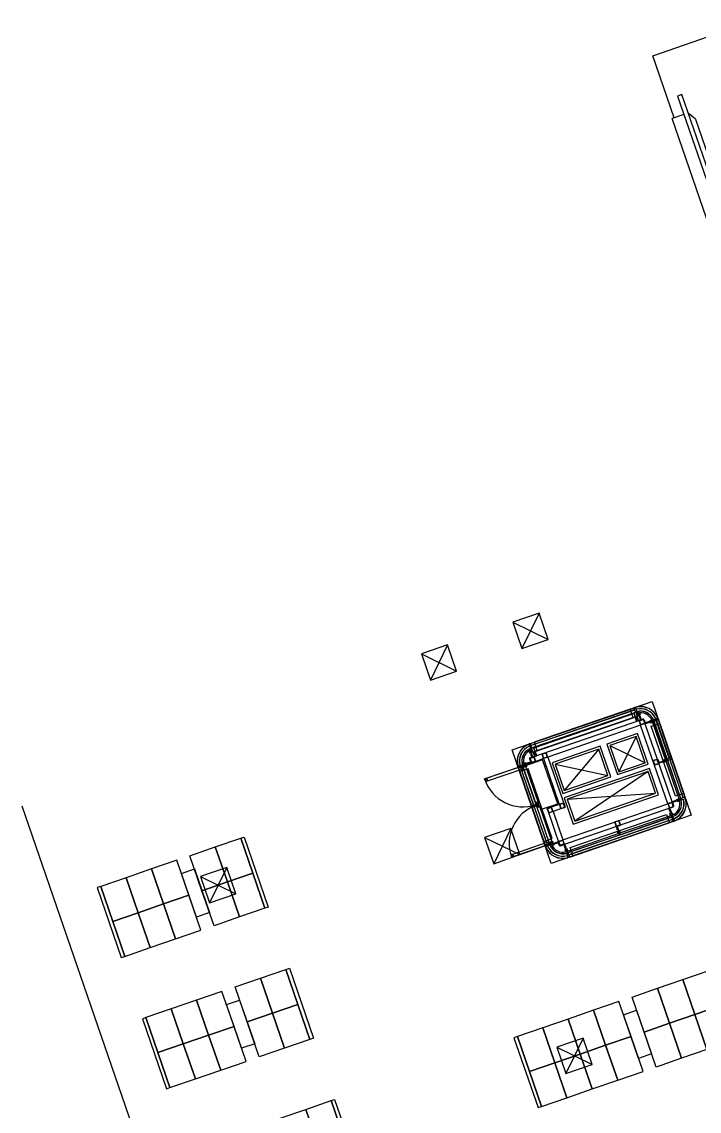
# Model space of a CAD drawing. Extents: x 809431 to 809707, y 818703 to 819368.
# Drawn here: x 809635.72 to 809650.36, y 818773.46 to 818797.01 of the extents above; entities that cross this region are included whole.
import ezdxf

# ---------------------------------------------------------------- set-up
doc = ezdxf.new("R2010")
doc.units = 0
for name, color, linetype in [('A-G26_JG10-G-FramStel', 7, 'Continuous'), ('Esc', 7, 'Continuous'), ('Fix Furn', 7, 'Continuous'), ('MAJ062__', 7, 'Continuous'), ('MAJ082__', 7, 'Continuous'), ('MAJ221__', 7, 'Continuous'), ('MAJ230__', 7, 'Continuous'), ('MAJ292__', 7, 'Continuous'), ('MAJ430_B', 7, 'Continuous'), ('MAJ430_R', 7, 'Continuous'), ('MAJ570__', 7, 'Continuous'), ('MAJ724__', 7, 'Continuous'), ('OTC-LTC Hatch Arrival Concourse (Circulation) O2', 7, 'Continuous')]:
    doc.layers.add(name, color=color, linetype=linetype)

# ---------------------------------------------------------------- blocks, each defined once
blk = doc.blocks.new('2x5-Seater')
at = {"layer": 'Fix Furn'}
for points in [[(238.683, 161.455), (238.683, 161.375), (237.083, 161.375), (237.083, 161.455)], [(237.883, 161.375), (237.883, 160.795), (237.083, 160.795), (237.083, 161.375)], [(238.683, 161.375), (238.683, 160.795), (237.883, 160.795), (237.883, 161.375)], [(237.883, 160.795), (237.883, 160.215), (237.083, 160.215), (237.083, 160.795)], [(238.683, 160.795), (238.683, 160.215), (237.883, 160.215), (237.883, 160.795)], [(238.383, 159.915), (237.383, 159.915), (237.383, 160.215), (238.383, 160.215)], [(237.883, 159.335), (237.883, 159.915), (237.083, 159.915), (237.083, 159.335)], [(238.683, 159.335), (238.683, 159.915), (237.883, 159.915), (237.883, 159.335)], [(237.883, 158.755), (237.883, 159.335), (237.083, 159.335), (237.083, 158.755)], [(238.683, 158.755), (238.683, 159.335), (237.883, 159.335), (237.883, 158.755)], [(237.883, 158.175), (237.883, 158.755), (237.083, 158.755), (237.083, 158.175)], [(238.683, 158.175), (238.683, 158.755), (237.883, 158.755), (237.883, 158.175)], [(238.683, 158.095), (238.683, 158.175), (237.083, 158.175), (237.083, 158.095)]]:
    blk.add_lwpolyline(points, close=True, dxfattribs=at)
blk = doc.blocks.new('8-Seater')
at = {"layer": 'Fix Furn'}
for points in [[(316.683, 206.688), (316.683, 206.608), (315.083, 206.608), (315.083, 206.688)], [(315.883, 206.608), (315.883, 206.028), (315.083, 206.028), (315.083, 206.608)], [(316.683, 206.608), (316.683, 206.028), (315.883, 206.028), (315.883, 206.608)], [(315.883, 206.028), (315.883, 205.448), (315.083, 205.448), (315.083, 206.028)], [(316.683, 206.028), (316.683, 205.448), (315.883, 205.448), (315.883, 206.028)], [(315.883, 205.448), (315.883, 204.868), (315.083, 204.868), (315.083, 205.448)], [(316.683, 205.448), (316.683, 204.868), (315.883, 204.868), (315.883, 205.448)], [(315.883, 204.868), (315.883, 204.288), (315.083, 204.288), (315.083, 204.868)], [(316.683, 204.868), (316.683, 204.288), (315.883, 204.288), (315.883, 204.868)], [(316.383, 203.988), (315.383, 203.988), (315.383, 204.288), (316.383, 204.288)], [(315.883, 203.408), (315.883, 203.988), (315.083, 203.988), (315.083, 203.408)], [(316.683, 203.408), (316.683, 203.988), (315.883, 203.988), (315.883, 203.408)], [(315.883, 202.828), (315.883, 203.408), (315.083, 203.408), (315.083, 202.828)], [(316.683, 202.828), (316.683, 203.408), (315.883, 203.408), (315.883, 202.828)], [(315.883, 202.248), (315.883, 202.828), (315.083, 202.828), (315.083, 202.248)], [(316.683, 202.248), (316.683, 202.828), (315.883, 202.828), (315.883, 202.248)], [(315.883, 201.668), (315.883, 202.248), (315.083, 202.248), (315.083, 201.668)], [(316.683, 201.668), (316.683, 202.248), (315.883, 202.248), (315.883, 201.668)], [(316.683, 201.588), (316.683, 201.668), (315.083, 201.668), (315.083, 201.588)]]:
    blk.add_lwpolyline(points, close=True, dxfattribs=at)

msp = doc.modelspace()

# ---------------------------------------------------------------- linework, layer by layer
at = {"layer": 'A-G26_JG10-G-FramStel'}
for points in [[(809649.089, 818781.817), (809649.065, 818781.888)], [(809649.095, 818781.819), (809649.071, 818781.89)], [(809649.073, 818781.904), (809649.144, 818781.929)], [(809649.075, 818781.898), (809649.146, 818781.923)], [(809649.174, 818781.84), (809649.103, 818781.816)], [(809649.176, 818781.834), (809649.105, 818781.81)], [(809649.154, 818781.919), (809649.178, 818781.848)], [(809649.16, 818781.921), (809649.184, 818781.85)], [(809646.701, 818781.074), (809646.726, 818781.004)], [(809646.707, 818781.076), (809646.732, 818781.006)], [(809646.78, 818781.115), (809646.709, 818781.09)], [(809646.782, 818781.109), (809646.711, 818781.084)], [(809646.814, 818781.034), (809646.79, 818781.105)], [(809646.82, 818781.036), (809646.796, 818781.107)], [(809646.962, 818781.164), (809646.987, 818781.093)], [(809646.968, 818781.166), (809646.993, 818781.095)], [(809647.041, 818781.204), (809646.97, 818781.18)], [(809647.043, 818781.198), (809646.972, 818781.174)], [(809647.001, 818781.092), (809647.071, 818781.116)], [(809647.003, 818781.086), (809647.073, 818781.11)], [(809647.075, 818781.124), (809647.051, 818781.195)], [(809647.081, 818781.126), (809647.057, 818781.197)], [(809649.441, 818781.063), (809649.371, 818781.039)], [(809649.443, 818781.057), (809649.373, 818781.033)], [(809649.476, 818780.983), (809649.452, 818781.054)], [(809649.482, 818780.985), (809649.457, 818781.056)], [(809646.74, 818781.002), (809646.81, 818781.026)], [(809646.742, 818780.996), (809646.812, 818781.02)], [(809649.363, 818781.023), (809649.387, 818780.952)], [(809649.369, 818781.025), (809649.393, 818780.954)], [(809649.401, 818780.95), (809649.472, 818780.975)], [(809649.403, 818780.944), (809649.474, 818780.969)], [(809647.415, 818780.117), (809647.344, 818780.093)], [(809649.762, 818780.132), (809649.691, 818780.108)], [(809649.764, 818780.126), (809649.693, 818780.102)], [(809649.797, 818780.051), (809649.772, 818780.122)], [(809649.803, 818780.053), (809649.778, 818780.124)], [(809647.076, 818779.987), (809647.1, 818779.916)], [(809647.082, 818779.989), (809647.106, 818779.918)], [(809647.154, 818780.027), (809647.083, 818780.003)], [(809647.156, 818780.021), (809647.085, 818779.997)], [(809647.114, 818779.914), (809647.185, 818779.939)], [(809647.116, 818779.908), (809647.187, 818779.933)], [(809647.189, 818779.947), (809647.164, 818780.017)], [(809647.195, 818779.949), (809647.17, 818780.019)], [(809647.337, 818780.077), (809647.361, 818780.006)], [(809647.343, 818780.079), (809647.367, 818780.008)], [(809647.417, 818780.111), (809647.346, 818780.087)], [(809647.375, 818780.004), (809647.446, 818780.029)], [(809647.377, 818779.998), (809647.448, 818780.023)], [(809647.45, 818780.037), (809647.425, 818780.107)], [(809647.456, 818780.039), (809647.431, 818780.109)], [(809649.684, 818780.092), (809649.708, 818780.021)], [(809649.69, 818780.094), (809649.714, 818780.023)], [(809649.722, 818780.019), (809649.793, 818780.043)], [(809649.724, 818780.013), (809649.795, 818780.037)], [(809648.535, 818779.696), (809648.559, 818779.625)], [(809648.541, 818779.698), (809648.565, 818779.627)], [(809648.613, 818779.736), (809648.543, 818779.712)], [(809648.615, 818779.731), (809648.545, 818779.706)], [(809648.573, 818779.624), (809648.644, 818779.648)], [(809648.575, 818779.618), (809648.646, 818779.642)], [(809648.648, 818779.656), (809648.623, 818779.727)], [(809648.654, 818779.658), (809648.629, 818779.729)], [(809647.344, 818779.207), (809647.32, 818779.278)], [(809647.35, 818779.209), (809647.326, 818779.28)], [(809647.328, 818779.294), (809647.398, 818779.318)], [(809647.33, 818779.288), (809647.4, 818779.312)], [(809647.429, 818779.23), (809647.358, 818779.205)], [(809647.431, 818779.224), (809647.36, 818779.199)], [(809647.408, 818779.308), (809647.433, 818779.238)], [(809647.414, 818779.31), (809647.439, 818779.24)]]:
    msp.add_lwpolyline(points, dxfattribs=at)
for centre, radius, start, end in [((809649.077, 818781.892), 0.0126, 109, 199), ((809649.077, 818781.892), 0.0063, 109, 199), ((809649.101, 818781.822), 0.0126, 199, 289), ((809649.101, 818781.822), 0.0063, 199, 289), ((809649.148, 818781.917), 0.0126, 19, 109), ((809649.148, 818781.917), 0.0063, 19, 109), ((809649.172, 818781.846), 0.0063, 289, 19), ((809649.172, 818781.846), 0.0126, 289, 19), ((809646.713, 818781.078), 0.0126, 109, 199), ((809646.713, 818781.078), 0.0063, 109, 199), ((809646.784, 818781.103), 0.0126, 19, 109), ((809646.784, 818781.103), 0.0063, 19, 109), ((809646.974, 818781.168), 0.0126, 109, 199), ((809646.974, 818781.168), 0.0063, 109, 199), ((809646.998, 818781.097), 0.0126, 199, 289), ((809646.998, 818781.097), 0.0063, 199, 289), ((809647.045, 818781.193), 0.0126, 19, 109), ((809647.045, 818781.193), 0.0063, 19, 109), ((809647.069, 818781.122), 0.0063, 289, 19), ((809647.069, 818781.122), 0.0126, 289, 19), ((809649.446, 818781.051), 0.0126, 19, 109), ((809649.446, 818781.051), 0.0063, 19, 109), ((809646.737, 818781.008), 0.0126, 199, 289), ((809646.737, 818781.008), 0.0063, 199, 289), ((809646.808, 818781.032), 0.0063, 289, 19), ((809646.808, 818781.032), 0.0126, 289, 19), ((809649.375, 818781.027), 0.0126, 109, 199), ((809649.375, 818781.027), 0.0063, 109, 199), ((809649.399, 818780.956), 0.0126, 199, 289), ((809649.399, 818780.956), 0.0063, 199, 289), ((809649.47, 818780.981), 0.0063, 289, 19), ((809649.47, 818780.981), 0.0126, 289, 19), ((809647.419, 818780.105), 0.0126, 19, 109), ((809647.419, 818780.105), 0.0063, 19, 109), ((809649.766, 818780.12), 0.0126, 19, 109), ((809649.766, 818780.12), 0.0063, 19, 109), ((809647.088, 818779.991), 0.0126, 109, 199), ((809647.088, 818779.991), 0.0063, 109, 199), ((809647.112, 818779.92), 0.0126, 199, 289), ((809647.112, 818779.92), 0.0063, 199, 289), ((809647.158, 818780.015), 0.0126, 19, 109), ((809647.158, 818780.015), 0.0063, 19, 109), ((809647.183, 818779.945), 0.0063, 289, 19), ((809647.183, 818779.945), 0.0126, 289, 19), ((809647.349, 818780.081), 0.0126, 109, 199), ((809647.349, 818780.081), 0.0063, 109, 199), ((809647.373, 818780.01), 0.0126, 199, 289), ((809647.373, 818780.01), 0.0063, 199, 289), ((809647.444, 818780.034), 0.0063, 289, 19), ((809647.444, 818780.034), 0.0126, 289, 19), ((809649.696, 818780.096), 0.0126, 109, 199), ((809649.696, 818780.096), 0.0063, 109, 199), ((809649.72, 818780.025), 0.0126, 199, 289), ((809649.72, 818780.025), 0.0063, 199, 289), ((809649.791, 818780.049), 0.0063, 289, 19), ((809649.791, 818780.049), 0.0126, 289, 19), ((809648.547, 818779.7), 0.0126, 109, 199), ((809648.547, 818779.7), 0.0063, 109, 199), ((809648.617, 818779.725), 0.0126, 19, 109), ((809648.617, 818779.725), 0.0063, 19, 109), ((809648.642, 818779.654), 0.0063, 289, 19), ((809648.642, 818779.654), 0.0126, 289, 19), ((809648.571, 818779.629), 0.0126, 199, 289), ((809648.571, 818779.629), 0.0063, 199, 289), ((809647.332, 818779.282), 0.0126, 109, 199), ((809647.332, 818779.282), 0.0063, 109, 199), ((809647.356, 818779.211), 0.0126, 199, 289), ((809647.356, 818779.211), 0.0063, 199, 289), ((809647.402, 818779.306), 0.0126, 19, 109), ((809647.402, 818779.306), 0.0063, 19, 109), ((809647.427, 818779.235), 0.0063, 289, 19), ((809647.427, 818779.235), 0.0126, 289, 19)]:
    msp.add_arc(centre, radius, start, end, dxfattribs=at)
at = {"layer": 'Esc'}
for p, q in [((809649.355, 818796.279), (809651.482, 818797.012)), ((809649.818, 818794.933), (809649.355, 818796.279)), ((809649.984, 818795.438), (809649.89, 818795.406)), ((809664.278, 818753.931), (809649.984, 818795.438)), ((809649.89, 818795.406), (809664.184, 818753.898)), ((809650.028, 818795.005), (809649.771, 818794.917)), ((809650.277, 818794.904), (809650.122, 818795.037)), ((809663.787, 818754.21), (809649.771, 818794.917)), ((809650.277, 818794.904), (809664.18, 818754.531))]:
    msp.add_line(p, q, dxfattribs=at)
at = {"layer": 'MAJ062__'}
msp.add_line((809646.056, 818780.692), (809646.056, 818780.692), dxfattribs=at)
at = {"layer": 'MAJ082__'}
msp.add_lwpolyline([(809649.341, 818782.314), (809650.188, 818779.856), (809647.162, 818778.814), (809646.316, 818781.272)], close=True, dxfattribs=at)
at = {"layer": 'MAJ221__'}
for p, q in [((809648.994, 818781.56), (809648.622, 818780.797)), ((809648.427, 818781.364), (809649.189, 818780.992)), ((809648.19, 818781.283), (809647.44, 818780.39)), ((809647.245, 818780.957), (809648.386, 818780.716)), ((809649.255, 818780.803), (809647.668, 818779.728)), ((809647.505, 818780.201), (809649.417, 818780.331))]:
    msp.add_line(p, q, dxfattribs=at)
at = {"layer": 'MAJ230__'}
msp.add_line((809635.719, 818780.056), (809656.37, 818720.08), dxfattribs=at)
at = {"layer": 'MAJ292__'}
for p, q in [((809646.774, 818781.324), (809648.949, 818782.073)), ((809648.954, 818782.058), (809646.779, 818781.31)), ((809648.955, 818782.054), (809646.78, 818781.305)), ((809648.949, 818782.073), (809648.991, 818782.088)), ((809648.991, 818782.088), (809649.024, 818781.993)), ((809649.001, 818782.091), (809649.025, 818782.02)), ((809649.01, 818782.072), (809649.004, 818782.089)), ((809649.028, 818782.021), (809649.011, 818782.069)), ((809649.025, 818782.02), (809649.028, 818782.021)), ((809649.024, 818781.993), (809646.764, 818781.215)), ((809648.98, 818781.981), (809646.805, 818781.232)), ((809648.981, 818781.978), (809646.806, 818781.23)), ((809649.08, 818781.937), (809649.089, 818781.94)), ((809649.379, 818781.898), (809649.308, 818781.874)), ((809649.308, 818781.874), (809649.309, 818781.871)), ((809649.309, 818781.871), (809649.377, 818781.895)), ((809649.347, 818781.884), (809649.634, 818781.048)), ((809649.377, 818781.895), (809649.665, 818781.059)), ((809649.669, 818781.057), (809649.379, 818781.898)), ((809646.726, 818781.285), (809646.72, 818781.302)), ((809646.722, 818781.306), (809646.746, 818781.235)), ((809646.731, 818781.309), (809646.774, 818781.324)), ((809646.764, 818781.215), (809646.731, 818781.309)), ((809646.743, 818781.234), (809646.727, 818781.282)), ((809646.746, 818781.235), (809646.743, 818781.234)), ((809646.754, 818781.136), (809646.744, 818781.133)), ((809649.665, 818781.059), (809649.597, 818781.035)), ((809649.598, 818781.033), (809649.669, 818781.057)), ((809645.72, 818780.642), (809646.562, 818780.931)), ((809646.529, 818780.917), (809645.724, 818780.64)), ((809645.783, 818780.598), (809646.548, 818780.861)), ((809646.548, 818780.861), (809646.529, 818780.917)), ((809646.56, 818780.928), (809646.532, 818780.918)), ((809646.542, 818780.922), (809646.56, 818780.928)), ((809646.832, 818780.08), (809646.542, 818780.922)), ((809646.561, 818780.925), (809646.546, 818780.92)), ((809646.546, 818780.92), (809646.556, 818780.892)), ((809646.555, 818780.905), (809646.552, 818780.915)), ((809646.556, 818780.917), (809646.56, 818780.907)), ((809646.561, 818780.907), (809646.557, 818780.917)), ((809646.557, 818780.889), (809646.834, 818780.084)), ((809646.56, 818780.928), (809646.561, 818780.925)), ((809646.565, 818780.912), (809646.56, 818780.928)), ((809646.562, 818780.931), (809646.568, 818780.913)), ((809646.562, 818780.919), (809646.565, 818780.909)), ((809646.568, 818780.913), (809646.565, 818780.912)), ((809646.567, 818780.908), (809646.625, 818780.928)), ((809646.626, 818780.923), (809646.568, 818780.903)), ((809646.569, 818780.902), (809646.627, 818780.922)), ((809646.628, 818780.918), (809646.57, 818780.898)), ((809646.876, 818780.143), (809646.613, 818780.908)), ((809646.625, 818780.928), (809646.626, 818780.923)), ((809646.627, 818780.922), (809646.628, 818780.918)), ((809646.73, 818780.992), (809646.738, 818780.968)), ((809646.824, 818781.024), (809646.832, 818781.001)), ((809649.597, 818781.035), (809649.598, 818781.033)), ((809649.601, 818781.023), (809649.672, 818781.047)), ((809649.602, 818781.02), (809649.601, 818781.023)), ((809649.67, 818781.044), (809649.602, 818781.02)), ((809649.64, 818781.033), (809649.927, 818780.197)), ((809649.958, 818780.208), (809649.67, 818781.044)), ((809649.672, 818781.047), (809649.962, 818780.206)), ((809645.727, 818780.624), (809645.72, 818780.642)), ((809645.724, 818780.64), (809645.728, 818780.641)), ((809645.728, 818780.64), (809645.724, 818780.639)), ((809645.724, 818780.639), (809645.724, 818780.64)), ((809645.724, 818780.64), (809645.729, 818780.625)), ((809645.729, 818780.625), (809645.727, 818780.624)), ((809645.732, 818780.609), (809645.727, 818780.624)), ((809645.746, 818780.59), (809645.729, 818780.639)), ((809645.73, 818780.64), (809645.747, 818780.591)), ((809645.732, 818780.609), (809645.739, 818780.611)), ((809645.747, 818780.591), (809645.736, 818780.623)), ((809645.737, 818780.625), (809645.774, 818780.638)), ((809645.737, 818780.623), (809645.748, 818780.591)), ((809645.775, 818780.637), (809645.738, 818780.624)), ((809645.748, 818780.591), (809645.739, 818780.619)), ((809645.751, 818780.592), (809645.741, 818780.62)), ((809645.742, 818780.626), (809645.77, 818780.636)), ((809645.743, 818780.623), (809645.771, 818780.633)), ((809645.747, 818780.591), (809645.746, 818780.59)), ((809645.748, 818780.591), (809645.747, 818780.591)), ((809645.782, 818780.6), (809645.754, 818780.59)), ((809645.783, 818780.598), (809645.755, 818780.588)), ((809645.774, 818780.638), (809645.775, 818780.637)), ((809645.774, 818780.632), (809645.784, 818780.603)), ((809645.776, 818780.632), (809645.786, 818780.604)), ((809646.836, 818780.134), (809646.836, 818780.135)), ((809646.836, 818780.135), (809646.849, 818780.098)), ((809646.848, 818780.097), (809646.836, 818780.134)), ((809646.848, 818780.102), (809646.838, 818780.13)), ((809646.85, 818780.102), (809646.84, 818780.131)), ((809646.841, 818780.136), (809646.87, 818780.146)), ((809646.842, 818780.134), (809646.87, 818780.144)), ((809646.874, 818780.142), (809646.883, 818780.114)), ((809646.876, 818780.143), (809646.886, 818780.115)), ((809649.89, 818780.184), (809649.958, 818780.208)), ((809649.891, 818780.182), (809649.89, 818780.184)), ((809649.962, 818780.206), (809649.891, 818780.182)), ((809646.85, 818780.086), (809646.832, 818780.08)), ((809646.834, 818780.084), (809646.833, 818780.087)), ((809646.834, 818780.09), (809646.883, 818780.107)), ((809646.883, 818780.106), (809646.834, 818780.089)), ((809646.834, 818780.084), (809646.849, 818780.089)), ((809646.834, 818780.088), (809646.835, 818780.084)), ((809646.835, 818780.084), (809646.834, 818780.084)), ((809646.853, 818780.077), (809646.835, 818780.071)), ((809646.835, 818780.071), (809647.125, 818779.229)), ((809646.839, 818780.069), (809646.854, 818780.074)), ((809646.84, 818780.069), (809646.839, 818780.069)), ((809646.839, 818780.069), (809646.84, 818780.066)), ((809647.116, 818779.264), (809646.839, 818780.069)), ((809646.841, 818780.066), (809646.84, 818780.069)), ((809646.892, 818780.082), (809646.842, 818780.065)), ((809646.843, 818780.064), (809646.892, 818780.081)), ((809646.849, 818780.089), (809646.85, 818780.086)), ((809646.865, 818780.092), (809646.85, 818780.086)), ((809646.851, 818780.097), (809646.883, 818780.108)), ((809646.883, 818780.107), (809646.851, 818780.096)), ((809646.882, 818780.111), (809646.853, 818780.101)), ((809646.868, 818780.082), (809646.853, 818780.077)), ((809646.854, 818780.074), (809646.853, 818780.077)), ((809646.883, 818780.108), (809646.854, 818780.098)), ((809646.859, 818780.067), (809646.871, 818780.03)), ((809646.892, 818780.081), (809646.86, 818780.07)), ((809646.86, 818780.069), (809646.892, 818780.08)), ((809646.872, 818780.031), (809646.86, 818780.068)), ((809646.861, 818780.064), (809646.871, 818780.035)), ((809646.865, 818780.092), (809646.863, 818780.099)), ((809646.863, 818780.065), (809646.873, 818780.036)), ((809646.892, 818780.08), (809646.864, 818780.07)), ((809646.893, 818780.078), (809646.865, 818780.068)), ((809646.868, 818780.082), (809646.871, 818780.075)), ((809646.871, 818780.03), (809646.872, 818780.031)), ((809646.876, 818780.035), (809646.905, 818780.044)), ((809646.877, 818780.032), (809646.905, 818780.042)), ((809646.883, 818780.108), (809646.883, 818780.107)), ((809646.883, 818780.107), (809646.883, 818780.106)), ((809646.892, 818780.081), (809646.892, 818780.082)), ((809646.892, 818780.08), (809646.892, 818780.081)), ((809646.906, 818780.048), (809646.896, 818780.076)), ((809646.908, 818780.048), (809646.899, 818780.077)), ((809646.908, 818780.048), (809647.172, 818779.283)), ((809647.072, 818779.999), (809647.063, 818780.022)), ((809647.166, 818780.031), (809647.158, 818780.055)), ((809649.757, 818779.892), (809649.76, 818779.893)), ((809649.782, 818779.822), (809649.757, 818779.892)), ((809649.76, 818779.893), (809649.784, 818779.825)), ((809649.758, 818779.85), (809648.639, 818779.465)), ((809648.624, 818779.46), (809647.504, 818779.074)), ((809646.305, 818778.944), (809647.146, 818779.234)), ((809647.111, 818779.225), (809646.307, 818778.948)), ((809646.327, 818779.017), (809647.092, 818779.281)), ((809647.092, 818779.281), (809647.111, 818779.225)), ((809647.143, 818779.236), (809647.114, 818779.226)), ((809647.127, 818779.233), (809647.117, 818779.261)), ((809647.125, 818779.25), (809647.128, 818779.24)), ((809647.125, 818779.229), (809647.143, 818779.235)), ((809647.142, 818779.238), (809647.127, 818779.233)), ((809647.133, 818779.242), (809647.13, 818779.252)), ((809647.131, 818779.252), (809647.134, 818779.242)), ((809647.19, 818779.286), (809647.132, 818779.266)), ((809647.134, 818779.261), (809647.192, 818779.281)), ((809647.192, 818779.28), (809647.134, 818779.26)), ((809647.139, 818779.244), (809647.135, 818779.254)), ((809647.136, 818779.255), (809647.194, 818779.275)), ((809647.14, 818779.252), (809647.137, 818779.251)), ((809647.137, 818779.251), (809647.143, 818779.236)), ((809647.146, 818779.234), (809647.14, 818779.252)), ((809647.143, 818779.235), (809647.142, 818779.238)), ((809647.192, 818779.281), (809647.19, 818779.286)), ((809647.194, 818779.275), (809647.192, 818779.28)), ((809646.311, 818778.952), (809646.294, 818779.001)), ((809646.294, 818779.001), (809646.294, 818779)), ((809646.294, 818779), (809646.31, 818778.951)), ((809646.294, 818778.977), (809646.301, 818778.98)), ((809646.294, 818778.977), (809646.299, 818778.962)), ((809646.296, 818779.001), (809646.295, 818779.001)), ((809646.295, 818779.001), (809646.306, 818778.969)), ((809646.307, 818778.969), (809646.296, 818779.001)), ((809646.296, 818779.001), (809646.306, 818778.973)), ((809646.298, 818779.002), (809646.308, 818778.974)), ((809646.327, 818779.017), (809646.299, 818779.008)), ((809646.302, 818778.963), (809646.299, 818778.962)), ((809646.299, 818778.962), (809646.305, 818778.944)), ((809646.328, 818779.015), (809646.3, 818779.005)), ((809646.307, 818778.948), (809646.302, 818778.963)), ((809646.31, 818778.95), (809646.306, 818778.949)), ((809646.306, 818778.949), (809646.307, 818778.948)), ((809646.307, 818778.948), (809646.31, 818778.949)), ((809646.345, 818778.981), (809646.308, 818778.968)), ((809646.308, 818778.967), (809646.345, 818778.98)), ((809646.311, 818778.972), (809646.339, 818778.982)), ((809646.312, 818778.97), (809646.34, 818778.979)), ((809646.341, 818778.985), (809646.331, 818779.013)), ((809646.343, 818778.986), (809646.334, 818779.014)), ((809646.345, 818778.98), (809646.345, 818778.981)), ((809647.479, 818779.108), (809647.476, 818779.107)), ((809647.476, 818779.107), (809647.499, 818779.039)), ((809647.503, 818779.037), (809647.479, 818779.108))]:
    msp.add_line(p, q, dxfattribs=at)
for points in [[(809648.869, 818782.151), (809646.789, 818781.435), (809646.851, 818781.253), (809648.931, 818781.97)], [(809648.755, 818781.99), (809648.774, 818781.996), (809648.772, 818782.002), (809648.753, 818781.996)], [(809648.759, 818782.001), (809648.76, 818781.998), (809648.765, 818782), (809648.764, 818782.003)], [(809648.802, 818782.006), (809648.821, 818782.013), (809648.819, 818782.018), (809648.8, 818782.012)], [(809648.806, 818782.017), (809648.807, 818782.014), (809648.813, 818782.016), (809648.812, 818782.019)], [(809648.85, 818782.023), (809648.868, 818782.029), (809648.866, 818782.035), (809648.848, 818782.028)], [(809648.853, 818782.033), (809648.854, 818782.03), (809648.86, 818782.032), (809648.859, 818782.035)], [(809648.897, 818782.039), (809648.916, 818782.045), (809648.914, 818782.051), (809648.895, 818782.044)], [(809648.9, 818782.05), (809648.901, 818782.047), (809648.907, 818782.049), (809648.906, 818782.052)], [(809648.949, 818782.073), (809648.991, 818782.088), (809649.024, 818781.993), (809648.981, 818781.978)], [(809648.952, 818782.071), (809648.989, 818782.084), (809649.02, 818781.995), (809648.983, 818781.982)], [(809649.808, 818780.041), (809649.156, 818781.934), (809646.696, 818781.087), (809646.729, 818780.99), (809646.99, 818781.08), (809647.331, 818780.089), (809647.07, 818779.999), (809647.348, 818779.194)], [(809649.679, 818780.104), (809649.093, 818781.806), (809647.085, 818781.114), (809647.46, 818780.027), (809647.199, 818779.937), (809647.41, 818779.322)], [(809648.093, 818781.762), (809648.112, 818781.769), (809648.11, 818781.774), (809648.091, 818781.768)], [(809648.097, 818781.773), (809648.098, 818781.77), (809648.103, 818781.772), (809648.102, 818781.775)], [(809648.14, 818781.778), (809648.159, 818781.785), (809648.157, 818781.791), (809648.138, 818781.784)], [(809648.144, 818781.789), (809648.145, 818781.786), (809648.151, 818781.788), (809648.15, 818781.791)], [(809648.188, 818781.795), (809648.207, 818781.801), (809648.205, 818781.807), (809648.186, 818781.8)], [(809648.191, 818781.805), (809648.192, 818781.803), (809648.198, 818781.805), (809648.197, 818781.807)], [(809648.235, 818781.811), (809648.254, 818781.817), (809648.252, 818781.823), (809648.233, 818781.817)], [(809648.239, 818781.822), (809648.24, 818781.819), (809648.245, 818781.821), (809648.244, 818781.824)], [(809648.282, 818781.827), (809648.301, 818781.834), (809648.299, 818781.839), (809648.28, 818781.833)], [(809648.286, 818781.838), (809648.287, 818781.835), (809648.293, 818781.837), (809648.292, 818781.84)], [(809648.329, 818781.843), (809648.348, 818781.85), (809648.346, 818781.856), (809648.328, 818781.849)], [(809648.333, 818781.854), (809648.334, 818781.851), (809648.34, 818781.853), (809648.339, 818781.856)], [(809648.377, 818781.86), (809648.396, 818781.866), (809648.394, 818781.872), (809648.375, 818781.865)], [(809648.38, 818781.871), (809648.381, 818781.868), (809648.387, 818781.87), (809648.386, 818781.872)], [(809648.424, 818781.876), (809648.443, 818781.883), (809648.441, 818781.888), (809648.422, 818781.882)], [(809648.428, 818781.887), (809648.429, 818781.884), (809648.434, 818781.886), (809648.433, 818781.889)], [(809648.471, 818781.892), (809648.49, 818781.899), (809648.488, 818781.904), (809648.469, 818781.898)], [(809648.475, 818781.903), (809648.476, 818781.9), (809648.482, 818781.902), (809648.481, 818781.905)], [(809648.519, 818781.909), (809648.538, 818781.915), (809648.536, 818781.921), (809648.517, 818781.914)], [(809648.522, 818781.919), (809648.523, 818781.917), (809648.529, 818781.918), (809648.528, 818781.921)], [(809648.566, 818781.925), (809648.585, 818781.931), (809648.583, 818781.937), (809648.564, 818781.931)], [(809648.57, 818781.936), (809648.571, 818781.933), (809648.576, 818781.935), (809648.575, 818781.938)], [(809648.613, 818781.941), (809648.632, 818781.948), (809648.63, 818781.953), (809648.611, 818781.947)], [(809648.617, 818781.952), (809648.618, 818781.949), (809648.623, 818781.951), (809648.623, 818781.954)], [(809648.66, 818781.957), (809648.679, 818781.964), (809648.677, 818781.97), (809648.658, 818781.963)], [(809648.664, 818781.968), (809648.665, 818781.965), (809648.671, 818781.967), (809648.67, 818781.97)], [(809648.708, 818781.974), (809648.727, 818781.98), (809648.725, 818781.986), (809648.706, 818781.979)], [(809648.711, 818781.984), (809648.712, 818781.982), (809648.718, 818781.984), (809648.717, 818781.986)], [(809649.04, 818781.929), (809649.026, 818781.971), (809649.021, 818781.97), (809649.034, 818781.932), (809648.996, 818781.919), (809648.983, 818781.957), (809648.978, 818781.955), (809648.993, 818781.913)], [(809649.051, 818781.897), (809649.004, 818781.88), (809648.993, 818781.913), (809649.04, 818781.929)], [(809649.197, 818781.84), (809649.268, 818781.864), (809649.271, 818781.856), (809649.191, 818781.829), (809649.162, 818781.914), (809649.17, 818781.917)], [(809649.333, 818781.909), (809649.331, 818781.914), (809649.289, 818781.899), (809649.294, 818781.885), (809649.212, 818781.857), (809649.216, 818781.846), (809649.297, 818781.874), (809649.305, 818781.852), (809649.347, 818781.867), (809649.346, 818781.871), (809649.308, 818781.858), (809649.295, 818781.896)], [(809649.504, 818781.841), (809650.025, 818780.328), (809649.844, 818780.266), (809649.323, 818781.779)], [(809647.384, 818781.518), (809647.403, 818781.524), (809647.401, 818781.53), (809647.382, 818781.524)], [(809647.388, 818781.529), (809647.389, 818781.526), (809647.394, 818781.528), (809647.393, 818781.531)], [(809647.431, 818781.534), (809647.45, 818781.541), (809647.448, 818781.546), (809647.429, 818781.54)], [(809647.435, 818781.545), (809647.436, 818781.542), (809647.442, 818781.544), (809647.441, 818781.547)], [(809647.479, 818781.55), (809647.497, 818781.557), (809647.495, 818781.563), (809647.477, 818781.556)], [(809647.482, 818781.561), (809647.483, 818781.558), (809647.489, 818781.56), (809647.488, 818781.563)], [(809647.526, 818781.567), (809647.545, 818781.573), (809647.543, 818781.579), (809647.524, 818781.572)], [(809647.529, 818781.578), (809647.53, 818781.575), (809647.536, 818781.577), (809647.535, 818781.579)], [(809647.573, 818781.583), (809647.592, 818781.59), (809647.59, 818781.595), (809647.571, 818781.589)], [(809647.577, 818781.594), (809647.578, 818781.591), (809647.583, 818781.593), (809647.582, 818781.596)], [(809647.62, 818781.599), (809647.639, 818781.606), (809647.637, 818781.611), (809647.618, 818781.605)], [(809647.624, 818781.61), (809647.625, 818781.607), (809647.631, 818781.609), (809647.63, 818781.612)], [(809647.668, 818781.616), (809647.687, 818781.622), (809647.685, 818781.628), (809647.666, 818781.621)], [(809647.671, 818781.626), (809647.672, 818781.624), (809647.678, 818781.625), (809647.677, 818781.628)], [(809647.715, 818781.632), (809647.734, 818781.638), (809647.732, 818781.644), (809647.713, 818781.638)], [(809647.719, 818781.643), (809647.72, 818781.64), (809647.725, 818781.642), (809647.724, 818781.645)], [(809647.762, 818781.648), (809647.781, 818781.655), (809647.779, 818781.66), (809647.76, 818781.654)], [(809647.766, 818781.659), (809647.767, 818781.656), (809647.773, 818781.658), (809647.772, 818781.661)], [(809647.809, 818781.664), (809647.828, 818781.671), (809647.826, 818781.677), (809647.808, 818781.67)], [(809647.813, 818781.675), (809647.814, 818781.672), (809647.82, 818781.674), (809647.819, 818781.677)], [(809647.857, 818781.681), (809647.876, 818781.687), (809647.874, 818781.693), (809647.855, 818781.686)], [(809647.86, 818781.691), (809647.861, 818781.689), (809647.867, 818781.691), (809647.866, 818781.693)], [(809647.904, 818781.697), (809647.923, 818781.703), (809647.921, 818781.709), (809647.902, 818781.703)], [(809647.908, 818781.708), (809647.909, 818781.705), (809647.914, 818781.707), (809647.913, 818781.71)], [(809647.951, 818781.713), (809647.97, 818781.72), (809647.968, 818781.725), (809647.949, 818781.719)], [(809647.955, 818781.724), (809647.956, 818781.721), (809647.962, 818781.723), (809647.961, 818781.726)], [(809647.999, 818781.73), (809648.017, 818781.736), (809648.016, 818781.742), (809647.997, 818781.735)], [(809648.002, 818781.74), (809648.003, 818781.737), (809648.009, 818781.739), (809648.008, 818781.742)], [(809648.046, 818781.746), (809648.065, 818781.752), (809648.063, 818781.758), (809648.044, 818781.751)], [(809648.05, 818781.757), (809648.051, 818781.754), (809648.056, 818781.756), (809648.055, 818781.759)], [(809646.731, 818781.309), (809646.774, 818781.324), (809646.806, 818781.23), (809646.764, 818781.215)], [(809646.735, 818781.308), (809646.772, 818781.32), (809646.803, 818781.231), (809646.766, 818781.219)], [(809646.817, 818781.323), (809646.836, 818781.329), (809646.834, 818781.335), (809646.815, 818781.328)], [(809646.82, 818781.333), (809646.821, 818781.33), (809646.827, 818781.332), (809646.826, 818781.335)], [(809646.864, 818781.339), (809646.883, 818781.345), (809646.881, 818781.351), (809646.862, 818781.344)], [(809646.868, 818781.35), (809646.869, 818781.347), (809646.874, 818781.349), (809646.873, 818781.352)], [(809646.911, 818781.355), (809646.93, 818781.362), (809646.928, 818781.367), (809646.909, 818781.361)], [(809646.915, 818781.366), (809646.916, 818781.363), (809646.922, 818781.365), (809646.921, 818781.368)], [(809646.958, 818781.371), (809646.977, 818781.378), (809646.975, 818781.384), (809646.957, 818781.377)], [(809646.962, 818781.382), (809646.963, 818781.379), (809646.969, 818781.381), (809646.968, 818781.384)], [(809647.006, 818781.388), (809647.025, 818781.394), (809647.023, 818781.4), (809647.004, 818781.393)], [(809647.009, 818781.398), (809647.01, 818781.396), (809647.016, 818781.398), (809647.015, 818781.4)], [(809647.053, 818781.404), (809647.072, 818781.41), (809647.07, 818781.416), (809647.051, 818781.41)], [(809647.057, 818781.415), (809647.058, 818781.412), (809647.063, 818781.414), (809647.062, 818781.417)], [(809647.1, 818781.42), (809647.119, 818781.427), (809647.117, 818781.432), (809647.098, 818781.426)], [(809647.104, 818781.431), (809647.105, 818781.428), (809647.111, 818781.43), (809647.11, 818781.433)], [(809647.148, 818781.436), (809647.167, 818781.443), (809647.165, 818781.449), (809647.146, 818781.442)], [(809647.151, 818781.447), (809647.152, 818781.444), (809647.158, 818781.446), (809647.157, 818781.449)], [(809647.195, 818781.453), (809647.214, 818781.459), (809647.212, 818781.465), (809647.193, 818781.458)], [(809647.199, 818781.464), (809647.2, 818781.461), (809647.205, 818781.463), (809647.204, 818781.466)], [(809647.242, 818781.469), (809647.261, 818781.476), (809647.259, 818781.481), (809647.24, 818781.475)], [(809647.246, 818781.48), (809647.247, 818781.477), (809647.252, 818781.479), (809647.252, 818781.482)], [(809647.289, 818781.485), (809647.308, 818781.492), (809647.306, 818781.498), (809647.287, 818781.491)], [(809647.293, 818781.496), (809647.294, 818781.493), (809647.3, 818781.495), (809647.299, 818781.498)], [(809647.337, 818781.502), (809647.356, 818781.508), (809647.354, 818781.514), (809647.335, 818781.507)], [(809647.34, 818781.512), (809647.341, 818781.51), (809647.347, 818781.512), (809647.346, 818781.514)], [(809646.728, 818780.996), (809646.699, 818781.081), (809646.69, 818781.078), (809646.717, 818781.002), (809646.646, 818780.977), (809646.649, 818780.969)], [(809646.79, 818781.154), (809646.776, 818781.197), (809646.78, 818781.198), (809646.793, 818781.16), (809646.831, 818781.173), (809646.818, 818781.211), (809646.823, 818781.213), (809646.837, 818781.17)], [(809646.801, 818781.122), (809646.849, 818781.138), (809646.837, 818781.17), (809646.79, 818781.154)], [(809649.49, 818780.989), (809649.561, 818781.013), (809649.564, 818781.005), (809649.484, 818780.978), (809649.455, 818781.063), (809649.463, 818781.066)], [(809646.479, 818780.799), (809646.999, 818779.287), (809647.181, 818779.349), (809646.66, 818780.862)], [(809646.613, 818780.978), (809646.694, 818781.006), (809646.698, 818780.995), (809646.616, 818780.967), (809646.624, 818780.945), (809646.582, 818780.93), (809646.58, 818780.935), (809646.618, 818780.948), (809646.605, 818780.986), (809646.567, 818780.973), (809646.565, 818780.977), (809646.608, 818780.992)], [(809649.782, 818780.14), (809649.853, 818780.165), (809649.85, 818780.173), (809649.771, 818780.146), (809649.8, 818780.06), (809649.809, 818780.063)], [(809649.932, 818780.169), (809649.933, 818780.165), (809649.891, 818780.15), (809649.886, 818780.164), (809649.805, 818780.136), (809649.801, 818780.147), (809649.882, 818780.175), (809649.875, 818780.197), (809649.917, 818780.212), (809649.919, 818780.207), (809649.881, 818780.194), (809649.894, 818780.156)], [(809649.772, 818779.818), (809649.748, 818779.889), (809649.745, 818779.888), (809649.769, 818779.82), (809648.649, 818779.435), (809648.631, 818779.489), (809648.628, 818779.488), (809648.647, 818779.431)], [(809649.714, 818780), (809649.738, 818779.929), (809649.73, 818779.926), (809649.703, 818780.006), (809649.788, 818780.035), (809649.791, 818780.027)], [(809649.773, 818779.908), (809649.788, 818779.866), (809649.783, 818779.864), (809649.77, 818779.902), (809649.732, 818779.889), (809649.745, 818779.851), (809649.74, 818779.85), (809649.726, 818779.892), (809649.748, 818779.9), (809649.72, 818779.981), (809649.731, 818779.985), (809649.759, 818779.904)], [(809649.715, 818779.693), (809647.635, 818778.977), (809647.573, 818779.158), (809649.653, 818779.874)], [(809648.579, 818779.609), (809648.604, 818779.539), (809648.595, 818779.536), (809648.568, 818779.615), (809648.653, 818779.644), (809648.656, 818779.636)], [(809647.513, 818779.04), (809647.488, 818779.111), (809647.491, 818779.112), (809647.514, 818779.044), (809648.634, 818779.429), (809648.615, 818779.483), (809648.618, 818779.484), (809648.638, 818779.428)], [(809647.199, 818779.277), (809647.156, 818779.262), (809647.161, 818779.247), (809647.204, 818779.262)], [(809647.215, 818779.229), (809647.296, 818779.257), (809647.293, 818779.267), (809647.211, 818779.239), (809647.204, 818779.262), (809647.161, 818779.247), (809647.163, 818779.242), (809647.201, 818779.255), (809647.214, 818779.217), (809647.176, 818779.204), (809647.177, 818779.2), (809647.22, 818779.214)], [(809647.317, 818779.285), (809647.347, 818779.2), (809647.338, 818779.197), (809647.312, 818779.274), (809647.241, 818779.249), (809647.238, 818779.258)], [(809647.447, 818779.22), (809647.471, 818779.149), (809647.48, 818779.152), (809647.452, 818779.231), (809647.367, 818779.202), (809647.37, 818779.193)], [(809647.457, 818779.111), (809647.471, 818779.068), (809647.476, 818779.07), (809647.463, 818779.108), (809647.501, 818779.121), (809647.514, 818779.083), (809647.519, 818779.085), (809647.504, 818779.127), (809647.481, 818779.119), (809647.453, 818779.201), (809647.443, 818779.197), (809647.471, 818779.116)]]:
    msp.add_lwpolyline(points, close=True, dxfattribs=at)
for points in [[(809649.033, 818782.08), (809649.01, 818782.072)], [(809649.011, 818782.069), (809649.034, 818782.077)], [(809649.08, 818781.937), (809649.052, 818782.019), (809649.038, 818782.014), (809649.023, 818782.056), (809649.028, 818782.058), (809649.041, 818782.02), (809649.079, 818782.033), (809649.066, 818782.071), (809649.07, 818782.073), (809649.085, 818782.03), (809649.061, 818782.022), (809649.089, 818781.94)], [(809649.034, 818782.077), (809649.05, 818782.029), (809649.053, 818782.03), (809649.036, 818782.081), (809649.033, 818782.08)], [(809649.155, 818781.933), (809649.153, 818781.941), (809649.105, 818781.925), (809649.081, 818781.996), (809649.071, 818781.992), (809649.096, 818781.922), (809649.058, 818781.909), (809649.061, 818781.9), (809649.155, 818781.933)], [(809647.072, 818779.999), (809647.348, 818779.195), (809649.807, 818780.042), (809649.155, 818781.933), (809646.697, 818781.086), (809646.73, 818780.992)], [(809648.989, 818781.976), (809648.968, 818781.969), (809648.967, 818781.971), (809648.988, 818781.979)], [(809648.991, 818781.98), (809648.99, 818781.981), (809648.988, 818781.98), (809648.988, 818781.979)], [(809648.989, 818781.976), (809649.006, 818781.928), (809649.009, 818781.929), (809648.992, 818781.977)], [(809648.991, 818781.98), (809648.993, 818781.98), (809648.994, 818781.977), (809648.992, 818781.977)], [(809649.001, 818781.983), (809648.999, 818781.982), (809649, 818781.979), (809649.002, 818781.98)], [(809649.001, 818781.983), (809649, 818781.985), (809649.003, 818781.986), (809649.003, 818781.984)], [(809649.004, 818781.981), (809649.021, 818781.933), (809649.018, 818781.932), (809649.002, 818781.98)], [(809649.004, 818781.981), (809649.025, 818781.988), (809649.024, 818781.991), (809649.003, 818781.984)], [(809649.372, 818781.91), (809649.304, 818781.886), (809649.305, 818781.884), (809649.375, 818781.908)], [(809649.342, 818781.883), (809649.63, 818781.047)], [(809646.754, 818781.136), (809646.726, 818781.218), (809646.74, 818781.223), (809646.725, 818781.265), (809646.721, 818781.263), (809646.734, 818781.226), (809646.696, 818781.213), (809646.683, 818781.25), (809646.678, 818781.249), (809646.693, 818781.206), (809646.716, 818781.214), (809646.744, 818781.133)], [(809646.697, 818781.086), (809646.694, 818781.095), (809646.741, 818781.111), (809646.717, 818781.182), (809646.727, 818781.185), (809646.751, 818781.114), (809646.789, 818781.127), (809646.792, 818781.119), (809646.697, 818781.086)], [(809646.704, 818781.275), (809646.721, 818781.226), (809646.718, 818781.225), (809646.7, 818781.277), (809646.703, 818781.278)], [(809646.703, 818781.278), (809646.726, 818781.285)], [(809646.727, 818781.282), (809646.704, 818781.275)], [(809646.73, 818780.992), (809646.991, 818781.081), (809647.332, 818780.089), (809647.072, 818779.999)], [(809646.786, 818781.217), (809646.766, 818781.21), (809646.765, 818781.213), (809646.785, 818781.22)], [(809646.788, 818781.221), (809646.788, 818781.223), (809646.785, 818781.222), (809646.785, 818781.22)], [(809646.786, 818781.217), (809646.803, 818781.169), (809646.806, 818781.17), (809646.789, 818781.218)], [(809646.788, 818781.221), (809646.79, 818781.222), (809646.791, 818781.219), (809646.789, 818781.218)], [(809646.798, 818781.224), (809646.796, 818781.224), (809646.797, 818781.221), (809646.799, 818781.221)], [(809646.798, 818781.224), (809646.797, 818781.226), (809646.8, 818781.227), (809646.801, 818781.225)], [(809646.802, 818781.222), (809646.818, 818781.174), (809646.815, 818781.173), (809646.799, 818781.221)], [(809646.802, 818781.222), (809646.822, 818781.23), (809646.821, 818781.232), (809646.801, 818781.225)], [(809649.639, 818781.02), (809649.64, 818781.016), (809649.598, 818781.001), (809649.59, 818781.023), (809649.509, 818780.995), (809649.505, 818781.006), (809649.587, 818781.034), (809649.582, 818781.048), (809649.624, 818781.063), (809649.626, 818781.058), (809649.588, 818781.045), (809649.601, 818781.007), (809649.639, 818781.02)], [(809646.541, 818780.935), (809646.609, 818780.958), (809646.61, 818780.956), (809646.539, 818780.931)], [(809646.556, 818780.892), (809646.629, 818780.917), (809646.63, 818780.914), (809646.557, 818780.889)], [(809646.931, 818779.977), (809647.301, 818780.104), (809646.975, 818781.05), (809646.605, 818780.922)], [(809649.963, 818780.193), (809649.895, 818780.169), (809649.894, 818780.172), (809649.965, 818780.197)], [(809648.611, 818779.461), (809648.606, 818779.459), (809648.591, 818779.501), (809648.614, 818779.509), (809648.586, 818779.591), (809648.596, 818779.594), (809648.624, 818779.513), (809648.638, 818779.518), (809648.653, 818779.475), (809648.648, 818779.474), (809648.635, 818779.511), (809648.598, 818779.498), (809648.611, 818779.461)], [(809647.117, 818779.261), (809647.19, 818779.287), (809647.189, 818779.289), (809647.116, 818779.264)], [(809647.132, 818779.218), (809647.2, 818779.241), (809647.199, 818779.244), (809647.128, 818779.22)]]:
    msp.add_lwpolyline(points, dxfattribs=at)
for centre, radius, start, end in [((809649.093, 818781.806), 0.3, 19.955, 108.045), ((809649.093, 818781.806), 0.297, 20.5435, 107.4565), ((809649.093, 818781.806), 0.265, 20.7632, 107.2368), ((809646.824, 818781.024), 0.3, 109.955, 198.045), ((809646.824, 818781.024), 0.297, 110.5435, 197.4565), ((809646.824, 818781.024), 0.265, 110.7632, 197.2368), ((809646.824, 818781.024), 0.265, 110.7632, 197.2368), ((809646.557, 818780.917), 0.0055, 18.9999, 199.0001), ((809646.566, 818780.909), 0.012, 199, 289), ((809646.557, 818780.917), 0.0005, 19.0006, 199), ((809646.566, 818780.909), 0.007, 199, 289), ((809646.566, 818780.909), 0.006, 199, 289), ((809646.566, 818780.909), 0.001, 199, 289), ((809646.557, 818780.917), 0.881, 198.2029, 288.2029), ((809645.728, 818780.639), 0.002, 19, 109), ((809645.728, 818780.639), 0.001, 19, 109), ((809645.738, 818780.623), 0.002, 109, 199), ((809645.738, 818780.623), 0.001, 109, 199), ((809645.743, 818780.621), 0.005, 109, 199), ((809645.743, 818780.621), 0.0025, 109, 199), ((809645.753, 818780.593), 0.005, 199, 289), ((809645.753, 818780.593), 0.0025, 199, 289), ((809645.772, 818780.631), 0.005, 19, 109), ((809645.772, 818780.631), 0.0025, 19, 109), ((809645.781, 818780.602), 0.0025, 289, 19), ((809645.781, 818780.602), 0.005, 289, 19), ((809646.843, 818780.132), 0.005, 109, 199), ((809646.843, 818780.132), 0.0025, 109, 199), ((809646.871, 818780.141), 0.005, 19, 109), ((809646.871, 818780.141), 0.0025, 19, 109), ((809646.881, 818780.113), 0.0025, 289, 19), ((809646.881, 818780.113), 0.005, 289, 19), ((809649.679, 818780.104), 0.265, 290.7632, 17.2368), ((809649.679, 818780.104), 0.3, 289.955, 18.045), ((809649.679, 818780.104), 0.297, 290.5435, 17.4565), ((809647.133, 818779.242), 0.881, 109.7971, 199.7971), ((809646.835, 818780.088), 0.002, 109, 199), ((809646.835, 818780.088), 0.001, 109, 199), ((809646.842, 818780.066), 0.002, 199, 289), ((809646.842, 818780.066), 0.001, 199, 289), ((809646.853, 818780.103), 0.005, 199, 289), ((809646.85, 818780.098), 0.002, 199, 289), ((809646.85, 818780.098), 0.001, 199, 289), ((809646.853, 818780.103), 0.0025, 199, 289), ((809646.86, 818780.068), 0.002, 109, 199), ((809646.86, 818780.068), 0.001, 109, 199), ((809646.866, 818780.065), 0.005, 109, 199), ((809646.866, 818780.065), 0.0025, 109, 199), ((809646.875, 818780.037), 0.005, 199, 289), ((809646.875, 818780.037), 0.0025, 199, 289), ((809646.894, 818780.075), 0.005, 19, 109), ((809646.894, 818780.075), 0.0025, 19, 109), ((809646.904, 818780.047), 0.0025, 289, 19), ((809646.904, 818780.047), 0.005, 289, 19), ((809647.136, 818779.254), 0.012, 109, 199), ((809647.133, 818779.242), 0.0055, 198.9999, 19.0001), ((809647.41, 818779.322), 0.3, 199.955, 288.045), ((809647.136, 818779.254), 0.007, 109, 199), ((809647.136, 818779.254), 0.006, 109, 199), ((809647.41, 818779.322), 0.297, 200.5435, 287.4565), ((809647.133, 818779.242), 0.0005, 199, 18.9994), ((809647.136, 818779.254), 0.001, 109, 199), ((809647.41, 818779.322), 0.265, 200.7632, 287.2368), ((809646.301, 818779.003), 0.005, 109, 199), ((809646.301, 818779.003), 0.0025, 109, 199), ((809646.31, 818778.974), 0.005, 199, 289), ((809646.308, 818778.969), 0.002, 199, 289), ((809646.308, 818778.969), 0.001, 199, 289), ((809646.31, 818778.974), 0.0025, 199, 289), ((809646.31, 818778.951), 0.002, 289, 19), ((809646.31, 818778.951), 0.001, 289, 19), ((809646.329, 818779.013), 0.005, 19, 109), ((809646.329, 818779.013), 0.0025, 19, 109), ((809646.339, 818778.984), 0.0025, 289, 19), ((809646.339, 818778.984), 0.005, 289, 19)]:
    msp.add_arc(centre, radius, start, end, dxfattribs=at)
at = {"layer": 'MAJ430_B'}
for p, q in [((809646.897, 818784.222), (809646.525, 818783.46)), ((809646.33, 818784.027), (809647.093, 818783.655)), ((809644.921, 818783.542), (809644.549, 818782.779)), ((809644.354, 818783.346), (809645.116, 818782.974)), ((809646.289, 818779.571), (809645.917, 818778.808)), ((809645.721, 818779.375), (809646.484, 818779.003)), ((809647.851, 818775.032), (809647.479, 818774.269)), ((809647.284, 818774.837), (809648.047, 818774.465))]:
    msp.add_line(p, q, dxfattribs=at)
for points in [[(809646.525, 818783.46), (809647.093, 818783.655), (809646.897, 818784.222), (809646.33, 818784.027)], [(809644.549, 818782.779), (809645.116, 818782.974), (809644.921, 818783.542), (809644.354, 818783.346)], [(809645.917, 818778.808), (809646.484, 818779.003), (809646.289, 818779.571), (809645.721, 818779.375)], [(809647.479, 818774.269), (809648.047, 818774.465), (809647.851, 818775.032), (809647.284, 818774.837)]]:
    msp.add_lwpolyline(points, close=True, dxfattribs=at)
at = {"layer": 'MAJ430_R'}
for p, q in [((809640.149, 818778.726), (809639.777, 818777.963)), ((809639.582, 818778.53), (809640.344, 818778.158))]:
    msp.add_line(p, q, dxfattribs=at)
msp.add_lwpolyline([(809639.777, 818777.963), (809640.344, 818778.158), (809640.149, 818778.726), (809639.582, 818778.53)], close=True, dxfattribs=at)
at = {"layer": 'MAJ570__'}
for points in [[(809649.253, 818780.961), (809649.025, 818781.623), (809648.363, 818781.395), (809648.591, 818780.734)], [(809649.189, 818780.992), (809648.994, 818781.56), (809648.427, 818781.364), (809648.622, 818780.797)], [(809648.449, 818780.685), (809648.221, 818781.347), (809647.181, 818780.988), (809647.409, 818780.327)], [(809648.386, 818780.716), (809648.19, 818781.283), (809647.245, 818780.957), (809647.44, 818780.39)], [(809649.481, 818780.3), (809649.286, 818780.867), (809647.442, 818780.232), (809647.637, 818779.665)], [(809649.417, 818780.331), (809649.255, 818780.803), (809647.505, 818780.201), (809647.668, 818779.728)]]:
    msp.add_lwpolyline(points, close=True, dxfattribs=at)
at = {"layer": 'OTC-LTC Hatch Arrival Concourse (Circulation) O2'}
for p, q in [((809646.714, 818781.406), (809648.945, 818782.174)), ((809648.96, 818782.133), (809646.728, 818781.364)), ((809648.999, 818782.142), (809648.982, 818782.19)), ((809649.465, 818781.954), (809649.417, 818781.938)), ((809649.431, 818781.901), (809649.478, 818781.917)), ((809649.434, 818781.902), (809649.714, 818781.088)), ((809649.755, 818781.103), (809649.475, 818781.916)), ((809649.478, 818781.917), (809649.758, 818781.104)), ((809646.692, 818781.348), (809646.675, 818781.395)), ((809649.76, 818781.099), (809649.665, 818781.066)), ((809649.675, 818781.038), (809649.665, 818781.066)), ((809649.77, 818781.071), (809649.675, 818781.038)), ((809649.758, 818781.104), (809649.711, 818781.087)), ((809649.715, 818781.084), (809649.714, 818781.088)), ((809649.771, 818781.066), (809649.724, 818781.05)), ((809649.725, 818781.055), (809649.727, 818781.051)), ((809649.757, 818781.098), (809649.755, 818781.103)), ((809649.77, 818781.071), (809649.76, 818781.099)), ((809649.767, 818781.07), (809649.768, 818781.065)), ((809650.048, 818780.252), (809649.768, 818781.065)), ((809646.44, 818780.913), (809646.487, 818780.929)), ((809646.5, 818780.891), (809646.453, 818780.875)), ((809646.453, 818780.875), (809646.733, 818780.062)), ((809646.735, 818780.063), (809646.455, 818780.876)), ((809646.497, 818780.89), (809646.777, 818780.077)), ((809649.727, 818781.051), (809650.007, 818780.237)), ((809650.004, 818780.236), (809650.051, 818780.253)), ((809650.064, 818780.215), (809650.016, 818780.198)), ((809646.733, 818780.062), (809646.78, 818780.078)), ((809646.734, 818780.057), (809646.829, 818780.09)), ((809646.744, 818780.029), (809646.734, 818780.057)), ((809646.737, 818780.058), (809646.735, 818780.063)), ((809646.744, 818780.029), (809646.838, 818780.061)), ((809646.746, 818780.024), (809646.793, 818780.04)), ((809646.747, 818780.03), (809646.748, 818780.025)), ((809647.028, 818779.212), (809646.748, 818780.025)), ((809646.779, 818780.072), (809646.777, 818780.077)), ((809646.788, 818780.044), (809646.79, 818780.039)), ((809646.79, 818780.039), (809647.07, 818779.226)), ((809646.838, 818780.061), (809646.829, 818780.09)), ((809649.776, 818779.763), (809647.544, 818778.995)), ((809647.558, 818778.953), (809649.79, 818779.722)), ((809649.812, 818779.78), (809649.828, 818779.732)), ((809647.073, 818779.227), (809647.026, 818779.211)), ((809647.039, 818779.173), (809647.086, 818779.19)), ((809647.505, 818778.985), (809647.521, 818778.938))]:
    msp.add_line(p, q, dxfattribs=at)
for points in [[(809648.961, 818782.13), (809646.729, 818781.362), (809646.713, 818781.409), (809648.944, 818782.177)], [(809648.977, 818782.189), (809649.01, 818782.094), (809648.982, 818782.084), (809648.949, 818782.179)], [(809649.477, 818781.922), (809649.382, 818781.889), (809649.372, 818781.917), (809649.467, 818781.95)], [(809646.68, 818781.397), (809646.712, 818781.303), (809646.741, 818781.313), (809646.708, 818781.407)], [(809646.451, 818780.88), (809646.545, 818780.912), (809646.536, 818780.941), (809646.441, 818780.908)], [(809650.053, 818780.248), (809649.958, 818780.215), (809649.968, 818780.187), (809650.063, 818780.22)], [(809649.775, 818779.766), (809647.543, 818778.998), (809647.559, 818778.951), (809649.791, 818779.719)], [(809649.824, 818779.73), (809649.791, 818779.825), (809649.763, 818779.815), (809649.796, 818779.721)], [(809647.027, 818779.206), (809647.122, 818779.239), (809647.131, 818779.21), (809647.037, 818779.178)], [(809647.526, 818778.939), (809647.494, 818779.034), (809647.522, 818779.043), (809647.555, 818778.949)]]:
    msp.add_lwpolyline(points, close=True, dxfattribs=at)
for points in [[(809648.978, 818782.186), (809648.983, 818782.187)], [(809648.993, 818782.144), (809648.997, 818782.146)], [(809649.711, 818781.087), (809649.431, 818781.901)], [(809649.432, 818781.906), (809649.434, 818781.902)], [(809649.474, 818781.921), (809649.475, 818781.916)], [(809646.681, 818781.395), (809646.676, 818781.393)], [(809646.695, 818781.353), (809646.69, 818781.351)], [(809650.051, 818780.253), (809649.771, 818781.066)], [(809646.454, 818780.881), (809646.455, 818780.876)], [(809646.495, 818780.895), (809646.497, 818780.89)], [(809646.78, 818780.078), (809646.5, 818780.891)], [(809649.724, 818781.05), (809650.004, 818780.236)], [(809650.008, 818780.233), (809650.007, 818780.237)], [(809650.05, 818780.247), (809650.048, 818780.252)], [(809647.026, 818779.211), (809646.746, 818780.024)], [(809646.793, 818780.04), (809647.073, 818779.227)], [(809649.809, 818779.775), (809649.813, 818779.776)], [(809649.823, 818779.733), (809649.828, 818779.735)], [(809647.03, 818779.207), (809647.028, 818779.212)], [(809647.072, 818779.221), (809647.07, 818779.226)], [(809647.511, 818778.984), (809647.506, 818778.982)], [(809647.525, 818778.942), (809647.521, 818778.94)]]:
    msp.add_lwpolyline(points, dxfattribs=at)
for centre, radius, start, end in [((809649.093, 818781.805), 0.397, 111.1653, 111.8876), ((809649.093, 818781.805), 0.353, 111.4563, 112.2479), ((809649.093, 818781.806), 0.4, 21.8659, 106.1338), ((809649.093, 818781.806), 0.397, 21.8659, 106.1121), ((809649.093, 818781.806), 0.353, 22.2758, 105.7518), ((809649.093, 818781.806), 0.35, 22.2758, 105.7239), ((809649.093, 818781.806), 0.353, 21.4563, 22.2479), ((809649.093, 818781.806), 0.397, 21.1653, 21.8876), ((809646.824, 818781.024), 0.4, 111.8662, 196.134), ((809646.824, 818781.024), 0.397, 111.8879, 196.134), ((809646.824, 818781.024), 0.353, 112.2482, 195.7242), ((809646.824, 818781.024), 0.35, 112.2761, 195.7242), ((809646.824, 818781.024), 0.397, 106.1124, 106.8347), ((809646.824, 818781.024), 0.353, 105.7521, 106.5437), ((809646.824, 818781.024), 0.397, 196.1124, 196.8347), ((809646.824, 818781.024), 0.353, 195.7521, 196.5437), ((809649.679, 818780.104), 0.35, 292.2761, 15.7242), ((809649.679, 818780.104), 0.353, 292.2482, 15.7242), ((809649.679, 818780.104), 0.397, 291.8879, 16.134), ((809649.679, 818780.104), 0.4, 291.8662, 16.134), ((809649.679, 818780.104), 0.353, 15.7521, 16.5437), ((809649.679, 818780.104), 0.397, 16.1124, 16.8347), ((809649.679, 818780.104), 0.353, 285.7521, 286.5437), ((809649.679, 818780.104), 0.397, 286.1124, 286.8347), ((809647.41, 818779.322), 0.4, 201.8659, 286.1338), ((809647.41, 818779.322), 0.397, 201.1653, 201.8876), ((809647.41, 818779.322), 0.397, 201.8659, 286.1121), ((809647.41, 818779.322), 0.353, 201.4563, 202.2479), ((809647.41, 818779.322), 0.353, 202.2758, 285.7518), ((809647.41, 818779.322), 0.35, 202.2758, 285.7239), ((809647.41, 818779.322), 0.353, 291.4563, 292.2479), ((809647.41, 818779.322), 0.397, 291.1653, 291.8876)]:
    msp.add_arc(centre, radius, start, end, dxfattribs=at)

# ---------------------------------------------------------------- block references
at = {"layer": 'MAJ724__', "rotation": -71.0001098042651}
for name, p in [('2x5-Seater', (809410.68, 818950.986)), ('8-Seater', (809353.169, 819007.332)), ('2x5-Seater', (809411.656, 818948.149)), ('2x5-Seater', (809412.633, 818945.313))]:
    msp.add_blockref(name, p, dxfattribs=at)

doc.saveas('drawing.dxf')
